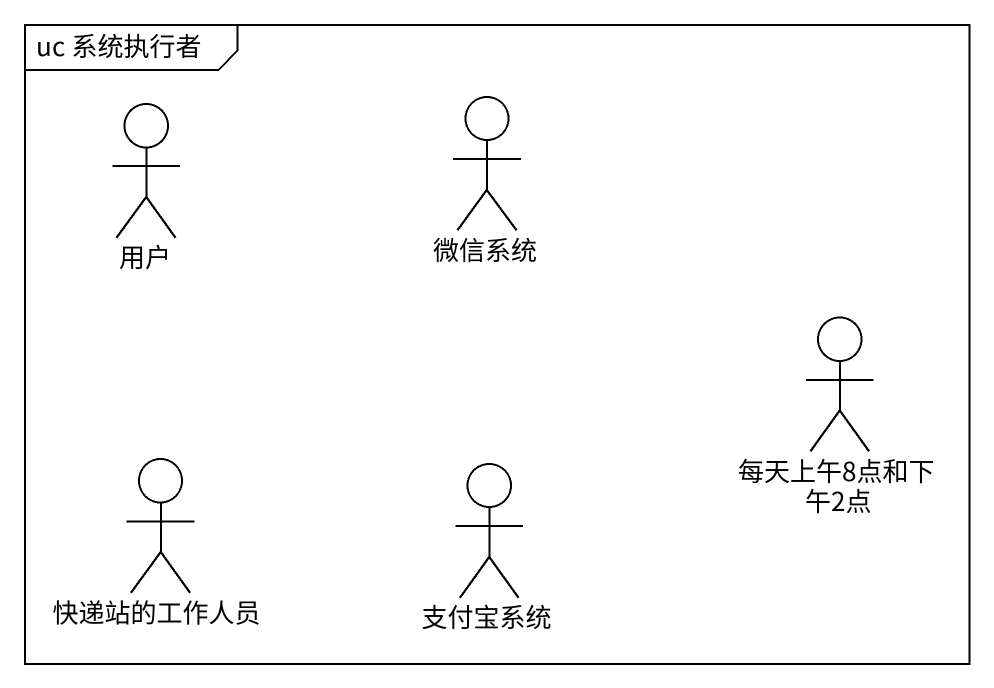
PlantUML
@startuml
mainframe uc 系统执行者
actor 用户
actor 微信系统
actor 每天上午8点和下午2点
actor 快递站的工作人员
actor 支付宝系统
@enduml
